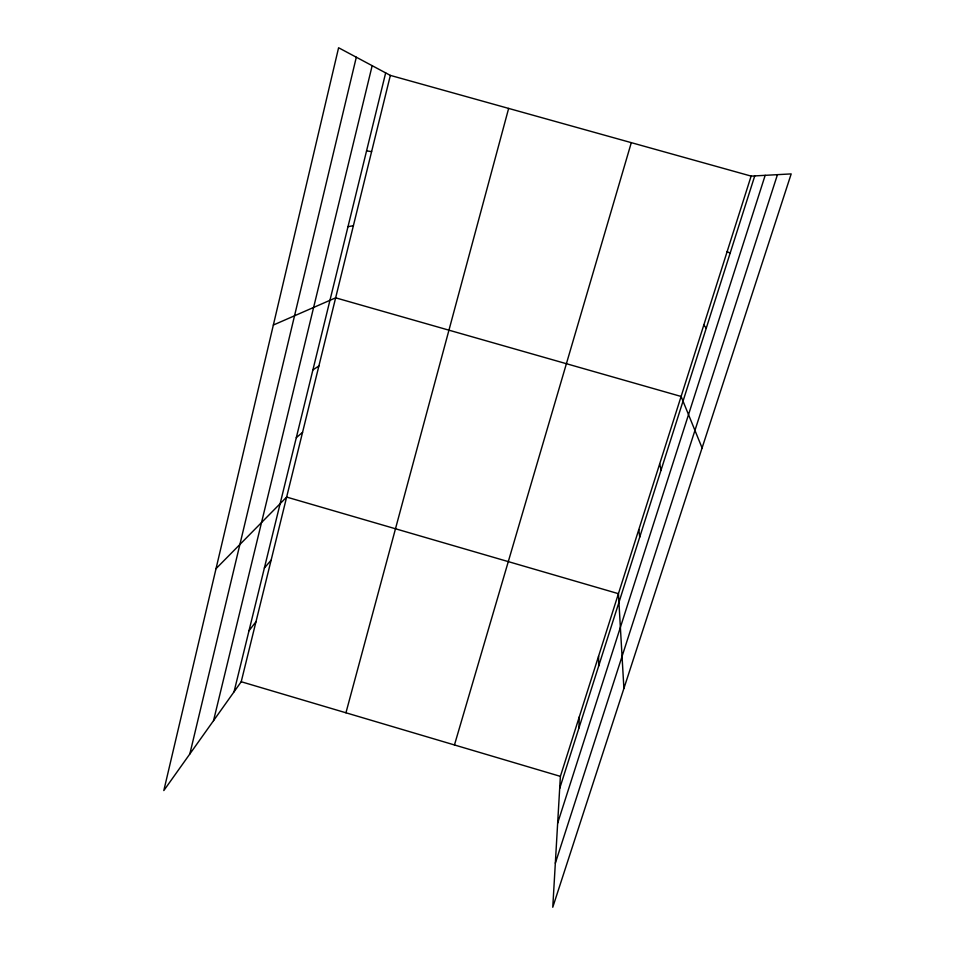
<?xml version="1.0" encoding="UTF-8"?>
<svg xmlns="http://www.w3.org/2000/svg" width="955" height="955" viewBox="0 0 955 955"><rect width="100%" height="100%" fill="white"/><g stroke="black" fill="none" stroke-linecap="round" stroke-linejoin="round"><path stroke-width="1.43" d="M578.921 728.044L579.243 716.99M751.131 176.102L560.382 776.367L552.766 907.25L791.182 173.906L751.131 176.102L390.356 75.397L338.595 47.75L163.818 790.561L241.221 681.739L390.356 75.397M189.83 753.984L356.311 57.216M213.538 720.655L372.163 65.692M234.035 691.838L385.665 72.902M345.949 712.788L508.645 108.416M454.461 744.96L631.303 142.653M559.678 788.496L754.748 175.899M557.66 823.126L765.182 175.326M555.332 863.213L777.454 174.658M249.016 630.706L255.988 621.705M264.38 567.998L271.125 560.167M216.033 568.667L286.643 497.077L618.434 593.688L623.902 688.436M296.301 437.665L302.556 432.364M312.906 369.907L318.886 365.968M273.357 325.034L335.647 297.829L681.106 396.456L702.092 447.943M348.002 226.645L353.374 225.726M366.565 150.866L371.602 151.618M241.221 681.739L560.382 776.367M727.137 251.619L730.157 253.147M703.799 325.034L706.258 328.198M659.666 463.915L661.087 470.027M638.788 529.643L639.731 537.092M598.594 656.109L598.678 666.029"/></g></svg>
